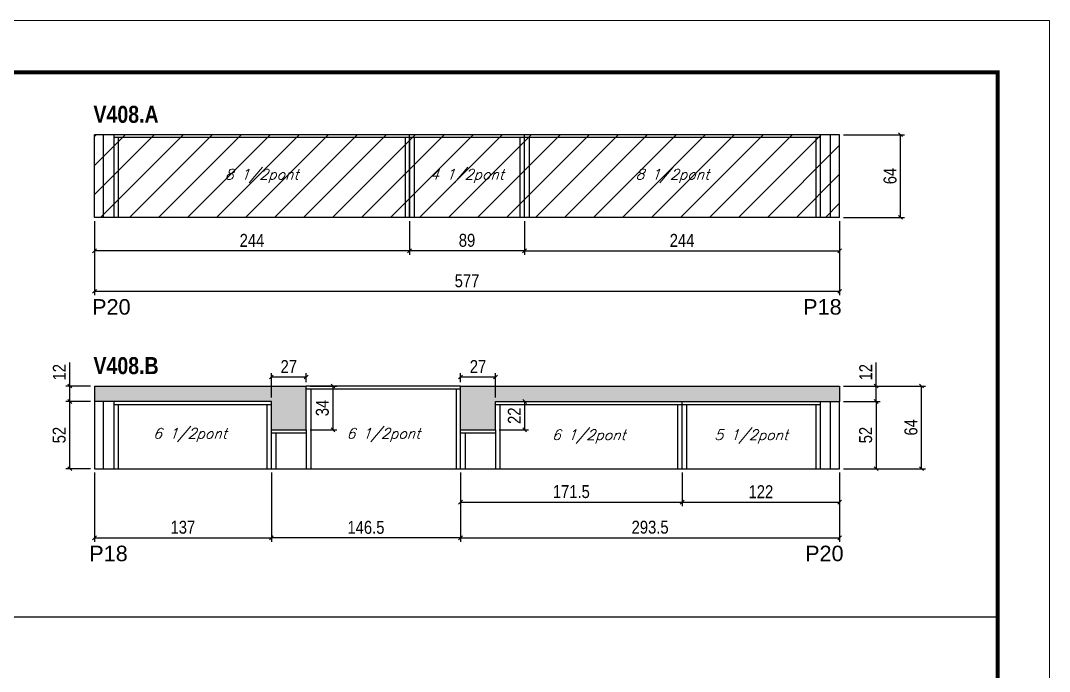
# Model space of a CAD drawing. Extents: x 3309 to 9590, y -2522 to 15424.
# Drawn here: x 3998 to 4794, y 10658 to 11162 of the extents above; entities that cross this region are included whole.
import ezdxf

# ---------------------------------------------------------------- set-up
doc = ezdxf.new("R2010")
doc.units = 0
doc.linetypes.add('DASHED', pattern=[0.75, 0.5, -0.25])
for name, color, linetype in [('5', 5, 'Continuous'), ('COTA', 241, 'Continuous'), ('NOMENCLATURA', 7, 'Continuous'), ('Painéis', 200, 'Continuous'), ('SARR_2.2x7', 40, 'Continuous'), ('SARR_3.5x7', 81, 'Continuous'), ('texto', 7, 'Continuous')]:
    doc.layers.add(name, color=color, linetype=linetype)
for name, color, linetype, lineweight in [('Folhas', 255, 'Continuous', 9), ('Hachura', 251, 'Continuous', 9), ('SARRAFO DE PRESSAO', 251, 'DASHED', 9)]:
    doc.layers.add(name, color=color, linetype=linetype, lineweight=lineweight)
doc.styles.add('COTA TECNICA', font='techl___.ttf', dxfattribs={"height": 10})
doc.styles.add('Romans', font='romans.shx')
doc.styles.get("Standard").update_dxf_attribs({"font": 'arial.ttf'})
doc.styles.add('TECNICA', font='techb___.ttf', dxfattribs={"height": 10})
doc.dimstyles.new('PAINEL', dxfattribs={"dimtxt": 10, "dimasz": 3, "dimexe": 3, "dimexo": 3, "dimgap": 3, "dimtad": 1, "dimdec": 1, "dimzin": 12, "dimdsep": 46, "dimtxsty": 'COTA TECNICA', "dimblk1": 'OBLIQUE', "dimblk2": 'OBLIQUE', "dimsah": 1, "dimcen": 0.9, "dimclrd": 4, "dimclre": 4, "dimclrt": 240, "dimadec": 1, "dimazin": 3, "dimtfac": 1, "dimtdec": 1, "dimtmove": 0, "dimatfit": 3, "dimfxl": 1, "dimtolj": 1, "dimtzin": 12, "dimarcsym": 0})
pattern_1 = [(50, (0, 49.937), (5.46554, -0.4781726), [0.5715, -6.2865]), (355, (0, 49.937), (-1.0573026, 5.7317054), [0.4572, -5.0292175]), (100.451445, (0.4555, 49.8973), (4.4082374, 5.2535326), [0.4857003, -5.3427073]), (46.1842, (0, 51.461), (8.1323712, -1.26127), [0.85725, -9.42975]), (96.63556, (0.678, 51.356), (7.122124, 7.422784), [0.7285507, -8.014068]), (351.18415, (0, 51.461), (7.122124, 7.422784), [0.685799, -7.543792]), (21, (0.762, 51.08), (4.5484317, -3.067956), [0.5715, -6.2865]), (326, (0.762, 51.08), (1.8540609, 5.525639), [0.4572, -5.0292]), (71.451445, (1.141, 50.8245), (6.4024926, 2.457683), [0.4857003, -5.342698]), (37.5, (0, 49.9372), (0.0926581, 2.53665117), [0, -4.96824, 0, -5.1054, 0, -5.04825]), (7.5, (0, 49.9372), (2.0045899, 3.00541724), [0, -2.91084, 0, -4.85394, 0, -1.92405]), (327.5, (-1.6993, 49.9372), (4.06771786, -0.17186232), [0, -1.905, 0, -5.9436, 0, -7.8867]), (317.5, (-2.4613, 49.9372), (4.4438754, 0.7627947), [0, -2.4765, 0, -3.94716, 0, -5.6007])]

# ---------------------------------------------------------------- blocks, each defined once
blk = doc.blocks.new('9999999999')
at = {"layer": 'Folhas'}
blk.add_lwpolyline([(98138.98, 34190.21), (99623.98, 34190.21), (99623.98, 35240.21), (98138.98, 35240.21)], close=True, dxfattribs=at)
at = {"layer": 'Folhas', "color": 30, "const_width": 3}
blk.add_lwpolyline([(98213.98, 34230.21), (99583.98, 34230.21), (99583.98, 35200.21), (98213.98, 35200.21)], close=True, dxfattribs=at)
blk = doc.blocks.new('_Oblique')
at = {"color": 0, "linetype": 'ByBlock', "lineweight": -2}
blk.add_line((-0.5, -0.5), (0.5, 0.5), dxfattribs=at)
blk = doc.blocks.new('*D1011')
at = {"layer": 'COTA', "color": 4, "linetype": 'ByBlock', "lineweight": -2, "transparency": 16777216}
for p, q in [((4298.94, 11006.77), (4298.94, 10980.86)), ((4387.94, 11006.77), (4387.94, 10980.86)), ((4387.94, 10983.86), (4298.94, 10983.86))]:
    blk.add_line(p, q, dxfattribs=at)
at = {"layer": 'Defpoints', "color": 0, "linetype": 'ByBlock', "transparency": 16777216}
for p in [(4298.94, 11009.77), (4387.94, 11009.77), (4298.94, 10983.86)]:
    blk.add_point(p, dxfattribs=at)
at = {"layer": 'COTA', "color": 4, "linetype": 'ByBlock', "lineweight": -2, "transparency": 16777216, "xscale": 3, "yscale": 3, "zscale": 3, "rotation": 180}
blk.add_blockref('_Oblique', (4298.94, 10983.86), dxfattribs=at)
at = {"layer": 'COTA', "color": 4, "linetype": 'ByBlock', "lineweight": -2, "transparency": 16777216, "xscale": 3, "yscale": 3, "zscale": 3}
blk.add_blockref('_Oblique', (4387.94, 10983.86), dxfattribs=at)
at = {"layer": 'COTA', "color": 240, "linetype": 'ByBlock', "transparency": 16777216, "insert": (4343.44, 10991.96), "char_height": 10, "attachment_point": 5, "style": 'COTA TECNICA'}
blk.add_mtext('\\A1;89', dxfattribs=at)
blk = doc.blocks.new('*D1012')
at = {"layer": 'COTA', "color": 4, "linetype": 'ByBlock', "lineweight": -2, "transparency": 16777216}
for p, q in [((4054.94, 11006.77), (4054.94, 10980.86)), ((4298.94, 11006.77), (4298.94, 10980.86)), ((4298.94, 10983.86), (4054.94, 10983.86))]:
    blk.add_line(p, q, dxfattribs=at)
at = {"layer": 'Defpoints', "color": 0, "linetype": 'ByBlock', "transparency": 16777216}
for p in [(4054.94, 11009.77), (4298.94, 11009.77), (4054.94, 10983.86)]:
    blk.add_point(p, dxfattribs=at)
at = {"layer": 'COTA', "color": 4, "linetype": 'ByBlock', "lineweight": -2, "transparency": 16777216, "xscale": 3, "yscale": 3, "zscale": 3, "rotation": 180}
blk.add_blockref('_Oblique', (4054.94, 10983.86), dxfattribs=at)
at = {"layer": 'COTA', "color": 4, "linetype": 'ByBlock', "lineweight": -2, "transparency": 16777216, "xscale": 3, "yscale": 3, "zscale": 3}
blk.add_blockref('_Oblique', (4298.94, 10983.86), dxfattribs=at)
at = {"layer": 'COTA', "color": 240, "linetype": 'ByBlock', "transparency": 16777216, "insert": (4176.94, 10991.93), "char_height": 10, "attachment_point": 5, "style": 'COTA TECNICA'}
blk.add_mtext('\\A1;244', dxfattribs=at)
blk = doc.blocks.new('*D1013')
at = {"layer": 'COTA', "color": 4, "linetype": 'ByBlock', "lineweight": -2, "transparency": 16777216}
for p, q in [((4054.94, 11006.77), (4054.94, 10949.47)), ((4631.94, 11006.77), (4631.94, 10949.47)), ((4631.94, 10952.47), (4054.94, 10952.47))]:
    blk.add_line(p, q, dxfattribs=at)
at = {"layer": 'Defpoints', "color": 0, "linetype": 'ByBlock', "transparency": 16777216}
for p in [(4054.94, 11009.77), (4631.94, 11009.77), (4054.94, 10952.47)]:
    blk.add_point(p, dxfattribs=at)
at = {"layer": 'COTA', "color": 4, "linetype": 'ByBlock', "lineweight": -2, "transparency": 16777216, "xscale": 3, "yscale": 3, "zscale": 3, "rotation": 180}
blk.add_blockref('_Oblique', (4054.94, 10952.47), dxfattribs=at)
at = {"layer": 'COTA', "color": 4, "linetype": 'ByBlock', "lineweight": -2, "transparency": 16777216, "xscale": 3, "yscale": 3, "zscale": 3}
blk.add_blockref('_Oblique', (4631.94, 10952.47), dxfattribs=at)
at = {"layer": 'COTA', "color": 240, "linetype": 'ByBlock', "transparency": 16777216, "insert": (4343.44, 10960.58), "char_height": 10, "attachment_point": 5, "style": 'COTA TECNICA'}
blk.add_mtext('\\A1;577', dxfattribs=at)
blk = doc.blocks.new('*D1014')
at = {"layer": 'COTA', "color": 4, "lineweight": -2, "transparency": 16777216}
for p, q in [((4387.94, 11006.77), (4387.94, 10980.86)), ((4631.94, 11006.77), (4631.94, 10980.86)), ((4387.94, 10983.86), (4631.94, 10983.86))]:
    blk.add_line(p, q, dxfattribs=at)
at = {"layer": 'Defpoints', "color": 0, "transparency": 16777216}
for p in [(4387.94, 11009.77), (4631.94, 11009.77), (4631.94, 10983.86)]:
    blk.add_point(p, dxfattribs=at)
at = {"layer": 'COTA', "color": 4, "lineweight": -2, "transparency": 16777216, "xscale": 3, "yscale": 3, "zscale": 3, "rotation": 180}
blk.add_blockref('_Oblique', (4387.94, 10983.86), dxfattribs=at)
at = {"layer": 'COTA', "color": 4, "lineweight": -2, "transparency": 16777216, "xscale": 3, "yscale": 3, "zscale": 3}
blk.add_blockref('_Oblique', (4631.94, 10983.86), dxfattribs=at)
at = {"layer": 'COTA', "color": 240, "transparency": 16777216, "insert": (4509.94, 10991.93), "char_height": 10, "attachment_point": 5, "style": 'COTA TECNICA'}
blk.add_mtext('\\A1;244', dxfattribs=at)
blk = doc.blocks.new('*D1015')
at = {"layer": 'COTA', "color": 4, "lineweight": -2, "transparency": 16777216}
for p, q in [((4634.94, 11073.77), (4682.11, 11073.77)), ((4679.11, 11009.77), (4679.11, 11073.77)), ((4634.94, 11009.77), (4682.11, 11009.77))]:
    blk.add_line(p, q, dxfattribs=at)
at = {"layer": 'Defpoints', "color": 0, "transparency": 16777216}
for p in [(4631.94, 11073.77), (4679.11, 11073.77), (4631.94, 11009.77)]:
    blk.add_point(p, dxfattribs=at)
at = {"layer": 'COTA', "color": 4, "lineweight": -2, "transparency": 16777216, "xscale": 3, "yscale": 3, "zscale": 3}
for p, rotation in [((4679.11, 11073.77), 90), ((4679.11, 11009.77), 270)]:
    blk.add_blockref('_Oblique', p, dxfattribs=dict(at, rotation=rotation))
at = {"layer": 'COTA', "color": 240, "transparency": 16777216, "insert": (4671.01, 11041.77), "char_height": 10, "attachment_point": 5, "rotation": 90, "style": 'COTA TECNICA'}
blk.add_mtext('\\A1;64', dxfattribs=at)
blk = doc.blocks.new('*D1021')
at = {"layer": 'COTA', "color": 4, "linetype": 'ByBlock', "lineweight": -2, "transparency": 16777216}
for p, q in [((4338.44, 10812.18), (4338.44, 10786.27)), ((4509.94, 10812.18), (4509.94, 10786.27)), ((4338.44, 10789.27), (4509.94, 10789.27))]:
    blk.add_line(p, q, dxfattribs=at)
at = {"layer": 'Defpoints', "color": 0, "linetype": 'ByBlock', "transparency": 16777216}
for p in [(4338.44, 10815.18), (4509.94, 10815.18), (4509.94, 10789.27)]:
    blk.add_point(p, dxfattribs=at)
at = {"layer": 'COTA', "color": 4, "linetype": 'ByBlock', "lineweight": -2, "transparency": 16777216, "xscale": 3, "yscale": 3, "zscale": 3, "rotation": 180}
blk.add_blockref('_Oblique', (4338.44, 10789.27), dxfattribs=at)
at = {"layer": 'COTA', "color": 4, "linetype": 'ByBlock', "lineweight": -2, "transparency": 16777216, "xscale": 3, "yscale": 3, "zscale": 3}
blk.add_blockref('_Oblique', (4509.94, 10789.27), dxfattribs=at)
at = {"layer": 'COTA', "color": 240, "linetype": 'ByBlock', "transparency": 16777216, "insert": (4424.19, 10797.38), "char_height": 10, "attachment_point": 5, "style": 'COTA TECNICA'}
blk.add_mtext('\\A1;171.5', dxfattribs=at)
blk = doc.blocks.new('*D1022')
at = {"layer": 'COTA', "color": 4, "linetype": 'ByBlock', "lineweight": -2, "transparency": 16777216}
for p, q in [((4509.94, 10812.18), (4509.94, 10786.27)), ((4631.94, 10812.18), (4631.94, 10786.27)), ((4509.94, 10789.27), (4631.94, 10789.27))]:
    blk.add_line(p, q, dxfattribs=at)
at = {"layer": 'Defpoints', "color": 0, "linetype": 'ByBlock', "transparency": 16777216}
for p in [(4509.94, 10815.18), (4631.94, 10815.18), (4631.94, 10789.27)]:
    blk.add_point(p, dxfattribs=at)
at = {"layer": 'COTA', "color": 4, "linetype": 'ByBlock', "lineweight": -2, "transparency": 16777216, "xscale": 3, "yscale": 3, "zscale": 3, "rotation": 180}
blk.add_blockref('_Oblique', (4509.94, 10789.27), dxfattribs=at)
at = {"layer": 'COTA', "color": 4, "linetype": 'ByBlock', "lineweight": -2, "transparency": 16777216, "xscale": 3, "yscale": 3, "zscale": 3}
blk.add_blockref('_Oblique', (4631.94, 10789.27), dxfattribs=at)
at = {"layer": 'COTA', "color": 240, "linetype": 'ByBlock', "transparency": 16777216, "insert": (4570.94, 10797.33), "char_height": 10, "attachment_point": 5, "style": 'COTA TECNICA'}
blk.add_mtext('\\A1;122', dxfattribs=at)
blk = doc.blocks.new('*D1026')
at = {"layer": 'COTA', "color": 4, "linetype": 'ByBlock', "lineweight": -2, "transparency": 16777216}
for p, q in [((4338.44, 10812.18), (4338.44, 10758.56)), ((4631.94, 10812.18), (4631.94, 10758.56)), ((4338.44, 10761.56), (4631.94, 10761.56))]:
    blk.add_line(p, q, dxfattribs=at)
at = {"layer": 'Defpoints', "color": 0, "linetype": 'ByBlock', "transparency": 16777216}
for p in [(4338.44, 10815.18), (4631.94, 10815.18), (4631.94, 10761.56)]:
    blk.add_point(p, dxfattribs=at)
at = {"layer": 'COTA', "color": 4, "linetype": 'ByBlock', "lineweight": -2, "transparency": 16777216, "xscale": 3, "yscale": 3, "zscale": 3, "rotation": 180}
blk.add_blockref('_Oblique', (4338.44, 10761.56), dxfattribs=at)
at = {"layer": 'COTA', "color": 4, "linetype": 'ByBlock', "lineweight": -2, "transparency": 16777216, "xscale": 3, "yscale": 3, "zscale": 3}
blk.add_blockref('_Oblique', (4631.94, 10761.56), dxfattribs=at)
at = {"layer": 'COTA', "color": 240, "linetype": 'ByBlock', "transparency": 16777216, "insert": (4485.19, 10769.81), "char_height": 10, "attachment_point": 5, "style": 'COTA TECNICA'}
blk.add_mtext('\\A1;293.5', dxfattribs=at)
blk = doc.blocks.new('*D1027')
at = {"layer": 'COTA', "color": 4, "lineweight": -2, "transparency": 16777216}
for p, q in [((4191.94, 10812.18), (4191.94, 10758.56)), ((4338.44, 10812.18), (4338.44, 10758.56)), ((4338.44, 10761.56), (4191.94, 10761.56))]:
    blk.add_line(p, q, dxfattribs=at)
at = {"layer": 'Defpoints', "color": 0, "transparency": 16777216}
for p in [(4191.94, 10815.18), (4338.44, 10815.18), (4191.94, 10761.56)]:
    blk.add_point(p, dxfattribs=at)
at = {"layer": 'COTA', "color": 4, "lineweight": -2, "transparency": 16777216, "xscale": 3, "yscale": 3, "zscale": 3, "rotation": 180}
blk.add_blockref('_Oblique', (4191.94, 10761.56), dxfattribs=at)
at = {"layer": 'COTA', "color": 4, "lineweight": -2, "transparency": 16777216, "xscale": 3, "yscale": 3, "zscale": 3}
blk.add_blockref('_Oblique', (4338.44, 10761.56), dxfattribs=at)
at = {"layer": 'COTA', "color": 240, "transparency": 16777216, "insert": (4265.19, 10769.67), "char_height": 10, "attachment_point": 5, "style": 'COTA TECNICA'}
blk.add_mtext('\\A1;146.5', dxfattribs=at)
blk = doc.blocks.new('*D1028')
at = {"layer": 'COTA', "color": 4, "lineweight": -2, "transparency": 16777216}
for p, q in [((4368.44, 10867.18), (4391.03, 10867.18)), ((4388.03, 10867.18), (4388.03, 10845.18)), ((4368.44, 10845.18), (4391.03, 10845.18))]:
    blk.add_line(p, q, dxfattribs=at)
at = {"layer": 'Defpoints', "color": 0, "transparency": 16777216}
for p in [(4365.44, 10867.18), (4365.44, 10845.18), (4388.03, 10845.18)]:
    blk.add_point(p, dxfattribs=at)
at = {"layer": 'COTA', "color": 4, "lineweight": -2, "transparency": 16777216, "xscale": 3, "yscale": 3, "zscale": 3}
for p, rotation in [((4388.03, 10867.18), 90), ((4388.03, 10845.18), 270)]:
    blk.add_blockref('_Oblique', p, dxfattribs=dict(at, rotation=rotation))
at = {"layer": 'COTA', "color": 240, "transparency": 16777216, "insert": (4380.03, 10856.18), "char_height": 10, "attachment_point": 5, "rotation": 90, "style": 'COTA TECNICA'}
blk.add_mtext('\\A1;22', dxfattribs=at)
blk = doc.blocks.new('*D1023')
at = {"layer": 'COTA', "color": 4, "lineweight": -2, "transparency": 16777216}
for p, q in [((4051.94, 10867.18), (4032.83, 10867.18)), ((4035.83, 10815.18), (4035.83, 10867.18)), ((4051.94, 10815.18), (4032.83, 10815.18))]:
    blk.add_line(p, q, dxfattribs=at)
at = {"layer": 'Defpoints', "color": 0, "transparency": 16777216}
for p in [(4035.83, 10867.18), (4054.94, 10867.18), (4054.94, 10815.18)]:
    blk.add_point(p, dxfattribs=at)
at = {"layer": 'COTA', "color": 4, "lineweight": -2, "transparency": 16777216, "xscale": 3, "yscale": 3, "zscale": 3}
for p, rotation in [((4035.83, 10867.18), 90), ((4035.83, 10815.18), 270)]:
    blk.add_blockref('_Oblique', p, dxfattribs=dict(at, rotation=rotation))
at = {"layer": 'COTA', "color": 240, "transparency": 16777216, "insert": (4027.72, 10841.18), "char_height": 10, "attachment_point": 5, "rotation": 90, "style": 'COTA TECNICA'}
blk.add_mtext('\\A1;52', dxfattribs=at)
blk = doc.blocks.new('*D1024')
at = {"layer": 'COTA', "color": 4, "lineweight": -2, "transparency": 16777216}
for p, q in [((4035.83, 10879.18), (4035.83, 10897.5)), ((4051.94, 10879.18), (4032.83, 10879.18)), ((4035.83, 10867.18), (4035.83, 10879.18)), ((4051.94, 10867.18), (4032.83, 10867.18))]:
    blk.add_line(p, q, dxfattribs=at)
at = {"layer": 'Defpoints', "color": 0, "transparency": 16777216}
for p in [(4035.83, 10879.18), (4054.94, 10879.18), (4054.94, 10867.18)]:
    blk.add_point(p, dxfattribs=at)
at = {"layer": 'COTA', "color": 4, "lineweight": -2, "transparency": 16777216, "xscale": 3, "yscale": 3, "zscale": 3}
for p, rotation in [((4035.83, 10879.18), 90), ((4035.83, 10867.18), 270)]:
    blk.add_blockref('_Oblique', p, dxfattribs=dict(at, rotation=rotation))
at = {"layer": 'COTA', "color": 240, "transparency": 16777216, "insert": (4027.77, 10889.84), "char_height": 10, "attachment_point": 5, "rotation": 90, "style": 'COTA TECNICA'}
blk.add_mtext('\\A1;12', dxfattribs=at)
blk = doc.blocks.new('*D1029')
at = {"layer": 'COTA', "color": 4, "lineweight": -2, "transparency": 16777216}
for p, q in [((4054.94, 10812.18), (4054.94, 10758.56)), ((4191.94, 10812.18), (4191.94, 10758.56)), ((4054.94, 10761.56), (4191.94, 10761.56))]:
    blk.add_line(p, q, dxfattribs=at)
at = {"layer": 'Defpoints', "color": 0, "transparency": 16777216}
for p in [(4054.94, 10815.18), (4191.94, 10815.18), (4191.94, 10761.56)]:
    blk.add_point(p, dxfattribs=at)
at = {"layer": 'COTA', "color": 4, "lineweight": -2, "transparency": 16777216, "xscale": 3, "yscale": 3, "zscale": 3, "rotation": 180}
blk.add_blockref('_Oblique', (4054.94, 10761.56), dxfattribs=at)
at = {"layer": 'COTA', "color": 4, "lineweight": -2, "transparency": 16777216, "xscale": 3, "yscale": 3, "zscale": 3}
blk.add_blockref('_Oblique', (4191.94, 10761.56), dxfattribs=at)
at = {"layer": 'COTA', "color": 240, "transparency": 16777216, "insert": (4123.44, 10769.78), "char_height": 10, "attachment_point": 5, "style": 'COTA TECNICA'}
blk.add_mtext('\\A1;137', dxfattribs=at)
blk = doc.blocks.new('*D1025')
at = {"layer": 'COTA', "color": 4, "lineweight": -2, "transparency": 16777216}
for p, q in [((4221.94, 10879.18), (4242.67, 10879.18)), ((4239.67, 10845.18), (4239.67, 10879.18)), ((4221.94, 10845.18), (4242.67, 10845.18))]:
    blk.add_line(p, q, dxfattribs=at)
at = {"layer": 'Defpoints', "color": 0, "transparency": 16777216}
for p in [(4218.94, 10879.18), (4239.67, 10879.18), (4218.94, 10845.18)]:
    blk.add_point(p, dxfattribs=at)
at = {"layer": 'COTA', "color": 4, "lineweight": -2, "transparency": 16777216, "xscale": 3, "yscale": 3, "zscale": 3}
for p, rotation in [((4239.67, 10879.18), 90), ((4239.67, 10845.18), 270)]:
    blk.add_blockref('_Oblique', p, dxfattribs=dict(at, rotation=rotation))
at = {"layer": 'COTA', "color": 240, "transparency": 16777216, "insert": (4231.45, 10862.18), "char_height": 10, "attachment_point": 5, "rotation": 90, "style": 'COTA TECNICA'}
blk.add_mtext('\\A1;34', dxfattribs=at)
blk = doc.blocks.new('*D1030')
at = {"layer": 'COTA', "color": 4, "lineweight": -2, "transparency": 16777216}
for p, q in [((4634.94, 10867.18), (4663.21, 10867.18)), ((4660.21, 10867.18), (4660.21, 10815.18)), ((4634.94, 10815.18), (4663.21, 10815.18))]:
    blk.add_line(p, q, dxfattribs=at)
at = {"layer": 'Defpoints', "color": 0, "transparency": 16777216}
for p in [(4631.94, 10867.18), (4631.94, 10815.18), (4660.21, 10815.18)]:
    blk.add_point(p, dxfattribs=at)
at = {"layer": 'COTA', "color": 4, "lineweight": -2, "transparency": 16777216, "xscale": 3, "yscale": 3, "zscale": 3}
for p, rotation in [((4660.21, 10867.18), 90), ((4660.21, 10815.18), 270)]:
    blk.add_blockref('_Oblique', p, dxfattribs=dict(at, rotation=rotation))
at = {"layer": 'COTA', "color": 240, "transparency": 16777216, "insert": (4652.1, 10841.18), "char_height": 10, "attachment_point": 5, "rotation": 90, "style": 'COTA TECNICA'}
blk.add_mtext('\\A1;52', dxfattribs=at)
blk = doc.blocks.new('*D1031')
at = {"layer": 'COTA', "color": 4, "lineweight": -2, "transparency": 16777216}
for p, q in [((4660.21, 10879.18), (4660.21, 10897.5)), ((4634.94, 10879.18), (4663.21, 10879.18)), ((4660.21, 10867.18), (4660.21, 10879.18)), ((4634.94, 10867.18), (4663.21, 10867.18))]:
    blk.add_line(p, q, dxfattribs=at)
at = {"layer": 'Defpoints', "color": 0, "transparency": 16777216}
for p in [(4631.94, 10879.18), (4660.21, 10879.18), (4631.94, 10867.18)]:
    blk.add_point(p, dxfattribs=at)
at = {"layer": 'COTA', "color": 4, "lineweight": -2, "transparency": 16777216, "xscale": 3, "yscale": 3, "zscale": 3}
for p, rotation in [((4660.21, 10879.18), 90), ((4660.21, 10867.18), 270)]:
    blk.add_blockref('_Oblique', p, dxfattribs=dict(at, rotation=rotation))
at = {"layer": 'COTA', "color": 240, "transparency": 16777216, "insert": (4652.16, 10889.84), "char_height": 10, "attachment_point": 5, "rotation": 90, "style": 'COTA TECNICA'}
blk.add_mtext('\\A1;12', dxfattribs=at)
blk = doc.blocks.new('*D1032')
at = {"layer": 'COTA', "color": 4, "lineweight": -2, "transparency": 16777216}
for p, q in [((4634.94, 10879.18), (4698.3, 10879.18)), ((4695.3, 10815.18), (4695.3, 10879.18)), ((4634.94, 10815.18), (4698.3, 10815.18))]:
    blk.add_line(p, q, dxfattribs=at)
at = {"layer": 'Defpoints', "color": 0, "transparency": 16777216}
for p in [(4631.94, 10879.18), (4695.3, 10879.18), (4631.94, 10815.18)]:
    blk.add_point(p, dxfattribs=at)
at = {"layer": 'COTA', "color": 4, "lineweight": -2, "transparency": 16777216, "xscale": 3, "yscale": 3, "zscale": 3}
for p, rotation in [((4695.3, 10879.18), 90), ((4695.3, 10815.18), 270)]:
    blk.add_blockref('_Oblique', p, dxfattribs=dict(at, rotation=rotation))
at = {"layer": 'COTA', "color": 240, "transparency": 16777216, "insert": (4687.2, 10847.18), "char_height": 10, "attachment_point": 5, "rotation": 90, "style": 'COTA TECNICA'}
blk.add_mtext('\\A1;64', dxfattribs=at)
blk = doc.blocks.new('*D1033')
at = {"layer": 'COTA', "color": 4, "lineweight": -2, "transparency": 16777216}
for p, q in [((4191.94, 10870.18), (4191.94, 10889.19)), ((4191.94, 10886.19), (4218.94, 10886.19)), ((4218.94, 10882.18), (4218.94, 10889.19))]:
    blk.add_line(p, q, dxfattribs=at)
at = {"layer": 'Defpoints', "color": 0, "transparency": 16777216}
for p in [(4218.94, 10886.19), (4218.94, 10879.18), (4191.94, 10867.18)]:
    blk.add_point(p, dxfattribs=at)
at = {"layer": 'COTA', "color": 4, "lineweight": -2, "transparency": 16777216, "xscale": 3, "yscale": 3, "zscale": 3, "rotation": 180}
blk.add_blockref('_Oblique', (4191.94, 10886.19), dxfattribs=at)
at = {"layer": 'COTA', "color": 4, "lineweight": -2, "transparency": 16777216, "xscale": 3, "yscale": 3, "zscale": 3}
blk.add_blockref('_Oblique', (4218.94, 10886.19), dxfattribs=at)
at = {"layer": 'COTA', "color": 240, "transparency": 16777216, "insert": (4205.44, 10894.26), "char_height": 10, "attachment_point": 5, "style": 'COTA TECNICA'}
blk.add_mtext('\\A1;27', dxfattribs=at)
blk = doc.blocks.new('*D1034')
at = {"layer": 'COTA', "color": 4, "lineweight": -2, "transparency": 16777216}
for p, q in [((4338.44, 10882.18), (4338.44, 10889.19)), ((4338.44, 10886.19), (4365.44, 10886.19)), ((4365.44, 10870.18), (4365.44, 10889.19))]:
    blk.add_line(p, q, dxfattribs=at)
at = {"layer": 'Defpoints', "color": 0, "transparency": 16777216}
for p in [(4365.44, 10886.19), (4338.44, 10879.18), (4365.44, 10867.18)]:
    blk.add_point(p, dxfattribs=at)
at = {"layer": 'COTA', "color": 4, "lineweight": -2, "transparency": 16777216, "xscale": 3, "yscale": 3, "zscale": 3, "rotation": 180}
blk.add_blockref('_Oblique', (4338.44, 10886.19), dxfattribs=at)
at = {"layer": 'COTA', "color": 4, "lineweight": -2, "transparency": 16777216, "xscale": 3, "yscale": 3, "zscale": 3}
blk.add_blockref('_Oblique', (4365.44, 10886.19), dxfattribs=at)
at = {"layer": 'COTA', "color": 240, "transparency": 16777216, "insert": (4351.94, 10894.26), "char_height": 10, "attachment_point": 5, "style": 'COTA TECNICA'}
blk.add_mtext('\\A1;27', dxfattribs=at)

msp = doc.modelspace()

# ---------------------------------------------------------------- hatches: boundary and pattern name
at = {"layer": 'COTA'}
h = msp.add_hatch(dxfattribs=at)
h.set_pattern_fill('AR-CONC', color=256, scale=0.03)
h.set_pattern_definition(pattern_1)
h.paths.add_polyline_path([(4218.94, 10879.18), (4054.94, 10879.18), (4054.94, 10867.18), (4191.94, 10867.18), (4191.94, 10845.18), (4218.94, 10845.18)])
h = msp.add_hatch(dxfattribs=at)
h.set_pattern_fill('AR-CONC', color=256, scale=0.03)
h.set_pattern_definition(pattern_1)
h.paths.add_polyline_path([(4338.44, 10845.18), (4365.44, 10845.18), (4365.44, 10867.18), (4631.94, 10867.18), (4631.94, 10879.18), (4338.44, 10879.18)])
at = {"layer": 'Hachura', "linetype": 'ByBlock'}
h = msp.add_hatch(dxfattribs=at)
h.set_pattern_fill('ANSI31', color=256, scale=5)
h.set_pattern_definition([(45, (-2957.547, -1148.575), (-11.22532, 11.22532), [])])
h.paths.add_polyline_path([(4298.94, 11009.77), (4298.94, 11073.77), (4054.94, 11073.77), (4054.94, 11009.77)])
h.paths.add_polyline_path([(4387.94, 11009.77), (4387.94, 11073.77), (4298.94, 11073.77), (4298.94, 11009.77)])
h.paths.add_polyline_path([(4631.94, 11009.77), (4631.94, 11073.77), (4387.94, 11073.77), (4387.94, 11009.77)])

# ---------------------------------------------------------------- linework, layer by layer
at = {"layer": 'COTA'}
for p, q in [((4298.94, 11009.77), (4298.94, 11009.77)), ((4054.94, 10879.18), (4054.94, 10867.18)), ((4054.94, 10879.18), (4218.94, 10879.18)), ((4338.44, 10879.18), (4631.94, 10879.18)), ((4631.94, 10879.18), (4631.94, 10867.18)), ((4218.94, 10845.18), (4218.94, 10815.18)), ((4365.44, 10845.18), (4365.44, 10815.18)), ((3690.48, 10700.34), (4754.37, 10700.34))]:
    msp.add_line(p, q, dxfattribs=at)
at = {"layer": 'Painéis', "linetype": 'ByBlock'}
for p, q in [((4631.94, 11073.77), (4054.94, 11073.77)), ((4054.94, 11009.77), (4054.94, 11073.77)), ((4298.94, 11009.77), (4298.94, 11073.77)), ((4387.94, 11009.77), (4387.94, 11073.77)), ((4631.94, 11009.77), (4631.94, 11073.77)), ((4631.94, 11009.77), (4054.94, 11009.77)), ((4218.94, 10845.18), (4218.94, 10879.18)), ((4338.44, 10879.18), (4218.94, 10879.18)), ((4338.44, 10815.18), (4338.44, 10879.18)), ((4191.94, 10867.18), (4054.94, 10867.18)), ((4054.94, 10867.18), (4054.94, 10815.18)), ((4191.94, 10815.18), (4191.94, 10867.18)), ((4365.44, 10867.18), (4631.94, 10867.18)), ((4365.44, 10845.18), (4365.44, 10867.18)), ((4509.94, 10815.18), (4509.94, 10867.18)), ((4631.94, 10815.18), (4631.94, 10867.18)), ((4191.94, 10845.18), (4218.94, 10845.18)), ((4338.44, 10845.18), (4365.44, 10845.18)), ((4054.94, 10815.18), (4631.94, 10815.18))]:
    msp.add_line(p, q, dxfattribs=at)
at = {"layer": 'SARR_2.2x7', "linetype": 'Continuous'}
for p, q in [((4061.94, 11009.77), (4061.94, 11073.77)), ((4624.94, 11009.77), (4624.94, 11073.77)), ((4298.94, 11071.57), (4069.94, 11071.57)), ((4387.94, 11071.57), (4298.94, 11071.57)), ((4616.94, 11071.57), (4387.94, 11071.57)), ((4218.94, 10876.98), (4338.44, 10876.98)), ((4061.94, 10815.18), (4061.94, 10867.18)), ((4624.94, 10815.18), (4624.94, 10867.18)), ((4069.94, 10864.98), (4191.94, 10864.98)), ((4365.44, 10864.98), (4509.94, 10864.98)), ((4509.94, 10864.98), (4616.94, 10864.98)), ((4191.94, 10842.98), (4218.94, 10842.98)), ((4338.44, 10842.98), (4365.44, 10842.98))]:
    msp.add_line(p, q, dxfattribs=at)
at = {"layer": 'SARR_3.5x7'}
for p, q in [((4069.94, 11073.77), (4069.94, 11009.77)), ((4616.94, 11073.77), (4616.94, 11009.77)), ((4073.44, 11071.57), (4073.44, 11009.77)), ((4295.44, 11071.57), (4295.44, 11009.77)), ((4298.94, 11071.57), (4298.94, 11009.77)), ((4302.44, 11071.57), (4302.44, 11009.77)), ((4384.44, 11071.57), (4384.44, 11009.77)), ((4391.44, 11071.57), (4391.44, 11009.77)), ((4613.44, 11071.57), (4613.44, 11009.77)), ((4222.44, 10876.98), (4222.44, 10815.18)), ((4334.94, 10876.98), (4334.94, 10815.18)), ((4069.94, 10867.18), (4069.94, 10815.18)), ((4616.94, 10867.18), (4616.94, 10815.18)), ((4073.44, 10864.98), (4073.44, 10815.18)), ((4188.44, 10864.98), (4188.44, 10815.18)), ((4368.94, 10864.98), (4368.94, 10815.18)), ((4506.44, 10864.98), (4506.44, 10815.18)), ((4513.44, 10864.98), (4513.44, 10815.18)), ((4613.44, 10864.98), (4613.44, 10815.18)), ((4195.44, 10842.98), (4195.44, 10815.18)), ((4341.94, 10842.98), (4341.94, 10815.18))]:
    msp.add_line(p, q, dxfattribs=at)

# ---------------------------------------------------------------- block references
at = {"layer": 'SARRAFO DE PRESSAO', "color": 6, "linetype": 'ByBlock'}
msp.add_blockref('9999999999', (-94829.61, -24078.07), dxfattribs=at)

# ---------------------------------------------------------------- texts
at = {"layer": '5', "linetype": 'Continuous'}
for s, rotation, p in [('P20', 0.00004, (4053.14, 10934.46)), ('P18', 0.00004, (4603.65, 10934.46)), ('P18', 359.99996, (4050.94, 10743.55)), ('P20', 359.99996, (4605.18, 10743.55))]:
    msp.add_text(s, height=12, rotation=rotation, dxfattribs=at).set_placement(p)
at = {"layer": 'NOMENCLATURA', "style": 'TECNICA'}
for s, p in [('V408.A', (4054.22, 11082.96)), ('V408.B', (4054.22, 10888.37))]:
    msp.add_text(s, height=13.2, dxfattribs=at).set_placement(p)
at = {"layer": 'texto', "color": 2, "char_height": 8, "attachment_point": 5, "style": 'Romans'}
for s, insert in [('{\\Q19;\\C256;8 1/2pont}', (4184.44, 11041.77)), ('{\\Q19;\\C256;4 1/2pont}', (4343.44, 11041.77)), ('{\\Q19;\\C256;8 1/2pont}', (4502.44, 11041.77)), ('{\\Q19;\\C256;6 1/2pont}', (4128.94, 10841.18)), ('{\\Q19;\\C256;6 1/2pont}', (4278.69, 10841.18)), ('{\\Q19;\\C256;6 1/2pont}', (4437.69, 10840.08)), ('{\\Q19;\\C256;5 1/2pont}', (4563.44, 10840.08))]:
    msp.add_mtext(s, dxfattribs=dict(at, insert=insert))

# ---------------------------------------------------------------- dimensions: what is measured, and where the dimension line sits
at = {"layer": 'COTA'}
for base, p1, p2, angle, picture, middle in [((4679.11, 11073.77), (4631.94, 11009.77), (4631.94, 11073.77), 90, '*D1015', (4671.01, 11041.77)), ((4035.83, 10879.18), (4054.94, 10867.18), (4054.94, 10879.18), 90, '*D1024', (4027.77, 10889.84)), ((4660.21, 10879.18), (4631.94, 10867.18), (4631.94, 10879.18), 90, '*D1031', (4652.16, 10889.84)), ((4239.67, 10879.18), (4218.94, 10845.18), (4218.94, 10879.18), 90, '*D1025', (4231.45, 10862.18)), ((4695.3, 10879.18), (4631.94, 10815.18), (4631.94, 10879.18), 90, '*D1032', (4687.2, 10847.18)), ((4035.83, 10867.18), (4054.94, 10815.18), (4054.94, 10867.18), 90, '*D1023', (4027.72, 10841.18)), ((4388.03, 10845.18), (4365.44, 10867.18), (4365.44, 10845.18), 90, '*D1028', (4380.03, 10856.18)), ((4660.21, 10815.18), (4631.94, 10867.18), (4631.94, 10815.18), 90, '*D1030', (4652.1, 10841.18)), ((4191.94, 10761.56), (4054.94, 10815.18), (4191.94, 10815.18), 180, '*D1029', (4123.44, 10769.78)), ((4191.94, 10761.56), (4338.44, 10815.18), (4191.94, 10815.18), 180, '*D1027', (4265.19, 10769.67))]:
    dim = msp.add_linear_dim(base=base, p1=p1, p2=p2, angle=angle, dimstyle='PAINEL', dxfattribs=at)
    dim.commit()
    dim.dimension.update_dxf_attribs({"geometry": picture, "text_midpoint": middle})
at = {"layer": 'COTA', "linetype": 'ByBlock'}
dim = msp.add_linear_dim(base=(4054.94, 10983.86), p1=(4298.94, 11009.77), p2=(4054.94, 11009.77), angle=180, dimstyle='PAINEL', override={"dimtmove": 1}, dxfattribs=at)
dim.commit()
dim.dimension.update_dxf_attribs({"geometry": '*D1012', "text_midpoint": (4176.94, 10991.93)})
for base, p1, p2, picture, middle in [((4054.94, 10952.47), (4631.94, 11009.77), (4054.94, 11009.77), '*D1013', (4343.44, 10960.58)), ((4298.94, 10983.86), (4387.94, 11009.77), (4298.94, 11009.77), '*D1011', (4343.44, 10991.96))]:
    dim = msp.add_linear_dim(base=base, p1=p1, p2=p2, angle=180, dimstyle='PAINEL', dxfattribs=at)
    dim.commit()
    dim.dimension.update_dxf_attribs({"geometry": picture, "text_midpoint": middle})
at = {"layer": 'COTA'}
for base, p1, p2, picture, middle in [((4631.94, 10983.86), (4387.94, 11009.77), (4631.94, 11009.77), '*D1014', (4509.94, 10991.93)), ((4218.94, 10886.19), (4191.94, 10867.18), (4218.94, 10879.18), '*D1033', (4205.44, 10894.26)), ((4365.44, 10886.19), (4338.44, 10879.18), (4365.44, 10867.18), '*D1034', (4351.94, 10894.26))]:
    dim = msp.add_linear_dim(base=base, p1=p1, p2=p2, dimstyle='PAINEL', dxfattribs=at)
    dim.commit()
    dim.dimension.update_dxf_attribs({"geometry": picture, "text_midpoint": middle})
at = {"layer": 'COTA', "linetype": 'ByBlock'}
for base, p2, picture, middle in [((4509.94, 10789.27), (4509.94, 10815.18), '*D1021', (4424.19, 10797.38)), ((4631.94, 10761.56), (4631.94, 10815.18), '*D1026', (4485.19, 10769.81))]:
    dim = msp.add_linear_dim(base=base, p1=(4338.44, 10815.18), p2=p2, dimstyle='PAINEL', dxfattribs=at)
    dim.commit()
    dim.dimension.update_dxf_attribs({"geometry": picture, "text_midpoint": middle})
dim = msp.add_linear_dim(base=(4631.94, 10789.27), p1=(4509.94, 10815.18), p2=(4631.94, 10815.18), dimstyle='PAINEL', override={"dimtmove": 1}, dxfattribs=at)
dim.commit()
dim.dimension.update_dxf_attribs({"geometry": '*D1022', "text_midpoint": (4570.94, 10797.33)})

doc.saveas('drawing.dxf')
